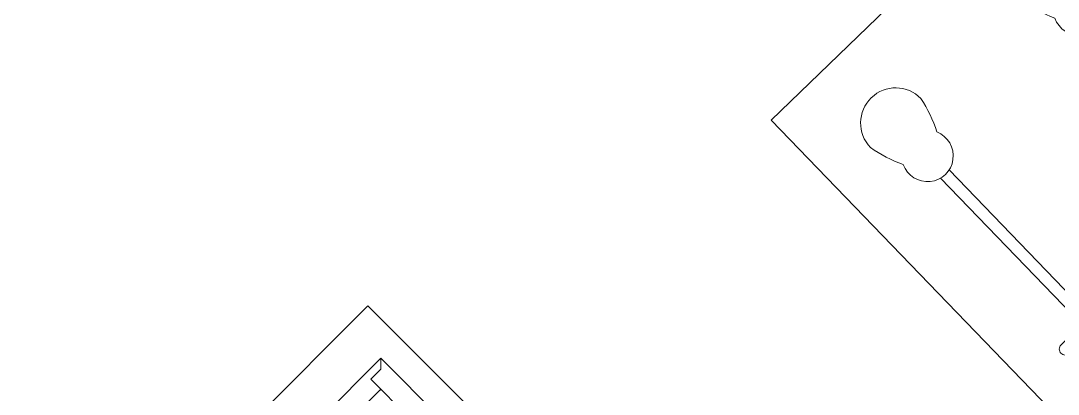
# Model space of a CAD drawing. Header units: metres. Extents: x 859577 to 860336, y 1645916 to 1646650.
# Drawn here: x 859953.838 to 859958.27, y 1646430.765 to 1646432.359 of the extents above; entities that cross this region are included whole.
import ezdxf

# ---------------------------------------------------------------- set-up
doc = ezdxf.new("R2010")
doc.units = ezdxf.units.M
doc.layers.add('A-ACCESORIOS', color=30, linetype='Continuous', lineweight=20)
doc.layers.add('PISO', color=31, linetype='Continuous', lineweight=15)

# ---------------------------------------------------------------- blocks, each defined once
blk = doc.blocks.new('vr10-13')
at = {"layer": 'A-ACCESORIOS', "linetype": 'Continuous', "lineweight": 0}
for p, q in [((-0.0499, 1.1651), (-0.0499, 1.2016)), ((-0.0499, 1.2016), (-0.0134, 1.2016)), ((-0.0159, 1.1676), (-0.0466, 1.1983)), ((-0.0159, 1.1676), (-0.0466, 1.1983)), ((-0.0409, 1.2006), (0.8361, 1.2006)), ((0.0086, 1.2016), (0.0451, 1.2016)), ((0.0451, 1.2016), (0.0451, 1.2006)), ((-0.0489, 1.1926), (-0.0489, 0.3156)), ((-0.0159, 1.1676), (-0.0159, 1.1076)), ((-0.0159, 1.1076), (-0.0159, 1.1676)), ((-0.0499, 1.1066), (-0.0499, 1.1431)), ((-0.0489, 1.1066), (-0.0499, 1.1066)), ((-0.0159, 1.1076), (0.0441, 1.1076)), ((0.8111, 1.1076), (-0.0159, 1.1076)), ((0.0441, 0.4006), (0.0441, 1.1076)), ((0.0451, 1.1066), (0.0441, 1.1066)), ((0.0476, 1.1041), (0.0441, 1.1041)), ((0.0451, 1.1076), (0.0451, 1.1066)), ((0.0466, 1.1041), (0.0466, 1.1076)), ((0.0476, 1.1076), (0.0476, 1.1041))]:
    blk.add_line(p, q, dxfattribs=at)
for centre, start, end in [((-0.0409, 1.1926), 135, 180), ((-0.0409, 1.1926), 90, 135), ((-0.0134, 1.1936), 61.045, 90), ((0.0086, 1.1936), 90, 118.955), ((-0.0419, 1.1651), 180, 208.955), ((-0.0419, 1.1431), 151.045, 180)]:
    blk.add_arc(centre, 0.008, start, end, dxfattribs=at)
blk = doc.blocks.new('A$C7D6054D0')
for points in [[(0, 0.95), (0, 1.125, 0.414214), (-0.025, 1.15), (-0.025, 1.15, 0.414214), (-0.05, 1.125), (-0.05, 0.95)], [(-0.05, -0.95), (-0.05, -1.075, 0.414214), (-0.025, -1.1), (-0.025, -1.1, 0.414214), (0, -1.075), (0, -0.95)]]:
    blk.add_lwpolyline(points, format="xyb")
for points in [[(0.8198, 0.95), (-0.9199, 0.95)], [(-0.9199, 0.9), (0.8198, 0.9)], [(-0.05, 0.9), (-0.05, 0)], [(0, 0), (0, 0.9)], [(0.8198, 0), (-0.9199, 0)], [(-0.9199, -0.05), (0.8198, -0.05)], [(-0.05, -0.05), (-0.05, -0.9)], [(0, -0.9), (0, -0.05)], [(0.8198, -0.9), (-0.9199, -0.9)], [(-0.9199, -0.95), (0.8198, -0.95)]]:
    blk.add_lwpolyline(points)
for points in [[(1.2723, 0.925), (1.2723, 0.925)], [(1.2723, -0.025), (1.2723, -0.025)], [(1.2723, -0.925), (1.2723, -0.925)]]:
    blk.add_lwpolyline(points, close=True)
for centre, radius, start, end in [((-1.2223, 0.925), 0.15, 90, 270), ((-1.3381, 0.4777), 0.6084, 64.0989, 79.0312), ((1.2381, 0.4777), 0.6084, 100.9688, 115.9011), ((1.1223, 0.925), 0.15, 270, 90), ((-1.0268, 0.925), 0.1099, 245.5368, 114.4632), ((0.9268, 0.925), 0.1099, 65.5368, 294.4632), ((-1.3381, 1.3723), 0.6084, 280.9688, 295.9011), ((1.2381, 1.3723), 0.6084, 244.0989, 259.0312), ((-1.2223, -0.025), 0.15, 90, 270), ((-1.3381, -0.4723), 0.6084, 64.0989, 79.0312), ((1.2381, -0.4723), 0.6084, 100.9688, 115.9011), ((1.1223, -0.025), 0.15, 270, 90), ((-1.0268, -0.025), 0.1099, 245.5368, 114.4632), ((0.9268, -0.025), 0.1099, 65.5368, 294.4632), ((-1.3381, 0.4223), 0.6084, 280.9688, 295.9011), ((1.2381, 0.4223), 0.6084, 244.0989, 259.0312), ((-1.2223, -0.925), 0.15, 90, 270), ((-1.3381, -1.3723), 0.6084, 64.0989, 79.0312), ((1.2381, -1.3723), 0.6084, 100.9688, 115.9011), ((1.1223, -0.925), 0.15, 270, 90), ((-1.0268, -0.925), 0.1099, 245.5368, 114.4632), ((0.9268, -0.925), 0.1099, 65.5368, 294.4632), ((-1.3381, -0.4777), 0.6084, 280.9688, 295.9011), ((1.2381, -0.4777), 0.6084, 244.0989, 259.0312)]:
    blk.add_arc(centre, radius, start, end)
blk = doc.blocks.new('A$C767F590D')
at = {"rotation": 90}
blk.add_blockref('A$C7D6054D0', (1.15, 1.3723), dxfattribs=at)

msp = doc.modelspace()

# ---------------------------------------------------------------- linework, layer by layer
at = {"layer": 'PISO'}
for points in [[(859958.8977, 1646433.72575), (859961.03842, 1646431.50894), (859959.18466, 1646429.71881), (859957.04394, 1646431.93562)], [(859955.32076, 1646431.14226), (859958.40676, 1646428.06023), (859956.92381, 1646426.57537), (859953.83781, 1646429.65739)]]:
    msp.add_lwpolyline(points, close=True, dxfattribs=at)

# ---------------------------------------------------------------- block references
at = {"layer": 'A-ACCESORIOS'}
for name, p, rotation in [('A$C767F590D', (859958.96375, 1646433.4724), 223.9995866702005), ('vr10-13', (859954.56182, 1646430.03448), 315.0369750842425)]:
    msp.add_blockref(name, p, dxfattribs=dict(at, rotation=rotation))

doc.saveas('drawing.dxf')
